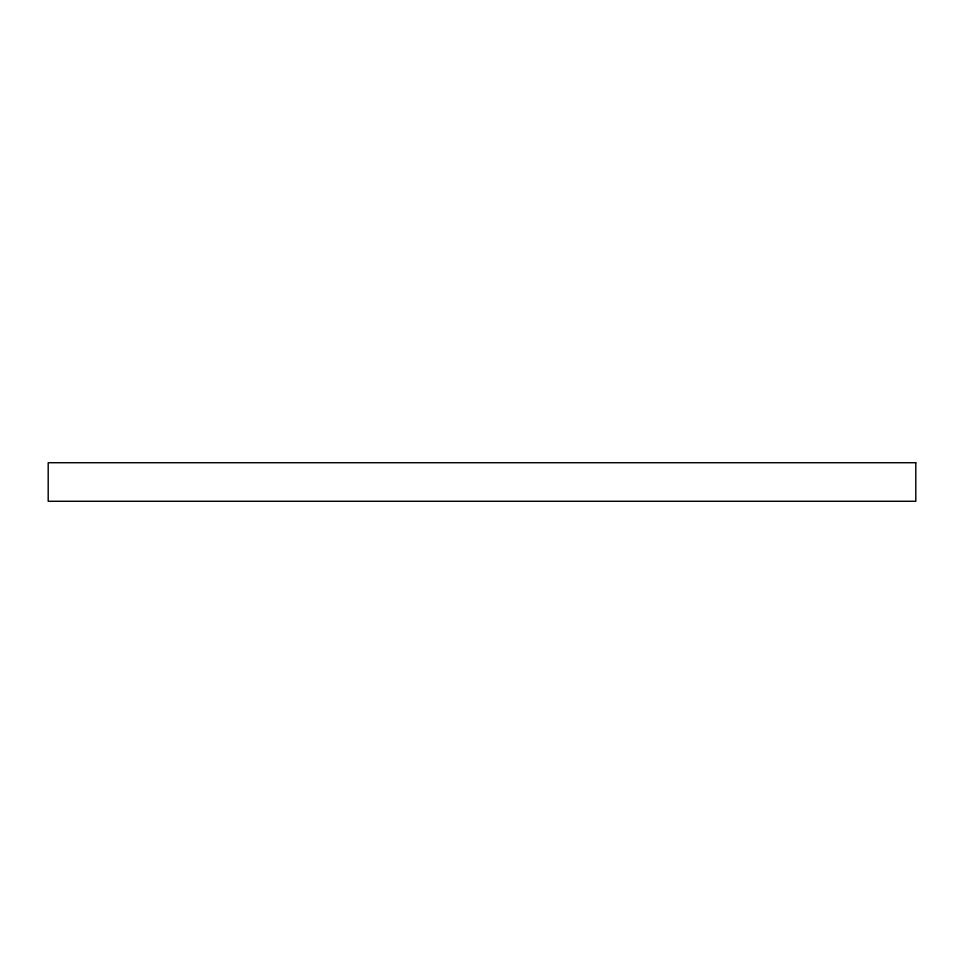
<?xml version="1.0" encoding="UTF-8"?>
<svg xmlns="http://www.w3.org/2000/svg" width="964" height="964" viewBox="0 0 964 964"><rect width="100%" height="100%" fill="white"/><g stroke="black" fill="none" stroke-linecap="round" stroke-linejoin="round"><path stroke-width="1.45" d="M915.8 462.72L48.2 462.72L48.2 501.28L915.8 501.28L915.8 462.72"/></g></svg>
